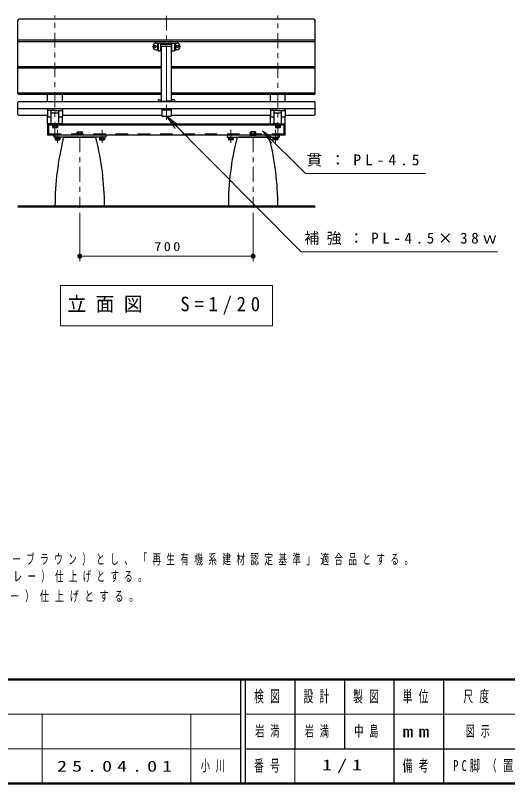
# Model space of a CAD drawing. Units: millimetres on the paper, scale 1:20. Extents: x -385 to 0, y 0 to 267.
# Drawn here: x -288.9 to -189.5, y 0 to 155 of the extents above; entities that cross this region are included whole.
import ezdxf

# ---------------------------------------------------------------- set-up
doc = ezdxf.new("R2010")
doc.units = ezdxf.units.MM
doc.linetypes.add('USER1', pattern=[4.5, 2.5, -2])
doc.linetypes.add('USER2', pattern=[6, 3, -1, 1, -1])
doc.layers.add('1_20', color=7, linetype='Continuous', lineweight=25)
doc.layers.add('LY_3', color=7, linetype='Continuous', lineweight=13)
doc.layers.add('CLASS1', color=7, linetype='Continuous')
doc.layers.add('LY_4', color=7, linetype='Continuous')
doc.styles.add('ＭＳ ゴシック', font='')
doc.styles.get('ＭＳ ゴシック').set_extended_font_data('MS Gothic')

# ---------------------------------------------------------------- blocks, each defined once
blk = doc.blocks.new('filled_dot')
at = {"color": 0, "linetype": 'Continuous', "lineweight": -2, "const_width": 1.25}
blk.add_lwpolyline([(-0.625, 0, 1), (0.625, 0, 1)], format="xyb", close=True, dxfattribs=at)

msp = doc.modelspace()

# ---------------------------------------------------------------- linework, layer by layer
at = {"layer": '1_20', "linetype": 'USER2', "lineweight": 13}
for p, q in [((-280.925, 130.541), (-280.925, 155.036)), ((-235.925, 130.426), (-235.925, 155.036)), ((-275.925, 130.44), (-275.925, 116.177)), ((-240.925, 130.44), (-240.925, 116.177))]:
    msp.add_line(p, q, dxfattribs=at)
at = {"layer": '1_20', "color": 4, "linetype": 'USER2', "lineweight": 13}
for p, q in [((-258.425, 133.953), (-258.425, 155.036)), ((-280.925, 133.515), (-280.925, 132.174)), ((-235.925, 133.515), (-235.925, 132.174)), ((-280.425, 131.96), (-280.425, 129.297)), ((-271.425, 131.96), (-271.425, 129.297)), ((-245.425, 131.96), (-245.425, 129.297)), ((-236.425, 131.96), (-236.425, 129.297)), ((-280.425, 131.49), (-280.425, 130.149)), ((-271.425, 131.49), (-271.425, 130.149)), ((-245.425, 131.49), (-245.425, 130.149)), ((-236.425, 131.49), (-236.425, 130.149))]:
    msp.add_line(p, q, dxfattribs=at)
at = {"layer": '1_20'}
for p, q in [((-288.425, 139.261), (-288.425, 154.007)), ((-228.675, 154.257), (-288.175, 154.257)), ((-228.425, 139.261), (-228.425, 154.007)), ((-288.425, 150.104), (-228.425, 150.104)), ((-288.425, 149.787), (-228.425, 149.787)), ((-288.425, 144.715), (-259.425, 144.715)), ((-288.425, 144.426), (-259.425, 144.426)), ((-257.425, 144.715), (-228.425, 144.715)), ((-257.425, 144.426), (-228.425, 144.426)), ((-259.425, 139.355), (-288.425, 139.355)), ((-259.425, 139.039), (-288.175, 139.039)), ((-282.425, 137.629), (-282.425, 139.039)), ((-279.425, 137.629), (-279.425, 139.039)), ((-228.425, 139.355), (-257.425, 139.355)), ((-228.675, 139.039), (-257.425, 139.039)), ((-237.425, 137.629), (-237.425, 139.039)), ((-234.425, 137.629), (-234.425, 139.039)), ((-288.425, 135.04), (-288.425, 137.479)), ((-288.275, 137.629), (-228.575, 137.629)), ((-228.425, 135.04), (-228.425, 137.479)), ((-288.425, 136.221), (-228.425, 136.221)), ((-288.275, 134.89), (-282.425, 134.89)), ((-282.425, 135.971), (-282.425, 136.078)), ((-282.425, 135.971), (-282.425, 134.69)), ((-280.925, 136.227), (-282.328, 136.178)), ((-280.925, 135.822), (-282.328, 135.871)), ((-281.675, 133.311), (-281.675, 135.776)), ((-281.525, 135.381), (-280.325, 135.381)), ((-280.925, 136.227), (-279.521, 136.178)), ((-280.925, 135.822), (-279.521, 135.871)), ((-280.175, 133.311), (-280.175, 135.776)), ((-279.425, 135.971), (-279.425, 136.078)), ((-279.425, 135.971), (-279.425, 134.69)), ((-279.425, 134.89), (-259.375, 134.89)), ((-257.475, 134.89), (-237.425, 134.89)), ((-237.425, 136.078), (-237.425, 136.221)), ((-237.425, 135.971), (-237.425, 136.078)), ((-237.425, 135.971), (-237.425, 134.69)), ((-235.925, 136.227), (-237.328, 136.178)), ((-235.925, 135.822), (-237.328, 135.871)), ((-236.675, 133.311), (-236.675, 135.776)), ((-236.525, 135.381), (-235.325, 135.381)), ((-235.925, 136.227), (-234.521, 136.178)), ((-235.925, 135.822), (-234.521, 135.871)), ((-235.175, 133.311), (-235.175, 135.776)), ((-234.425, 136.078), (-234.425, 136.221)), ((-234.425, 135.971), (-234.425, 136.078)), ((-234.425, 135.971), (-234.425, 134.69)), ((-234.425, 134.89), (-228.575, 134.89)), ((-282.425, 133.237), (-282.425, 134.69)), ((-282.325, 134.59), (-281.675, 134.59)), ((-280.175, 134.59), (-279.525, 134.59)), ((-279.425, 133.237), (-279.425, 134.69)), ((-237.425, 133.237), (-237.425, 134.69)), ((-237.325, 134.59), (-236.675, 134.59)), ((-235.175, 134.59), (-234.525, 134.59)), ((-234.425, 133.237), (-234.425, 134.69)), ((-279.499, 133.14), (-282.351, 133.14)), ((-280.925, 133.14), (-281.53, 133.161)), ((-281.45, 132.915), (-280.4, 132.915)), ((-281.45, 132.915), (-281.45, 132.84)), ((-281.45, 132.84), (-280.4, 132.84)), ((-281.385, 132.84), (-281.385, 132.715)), ((-280.465, 132.84), (-281.385, 132.84)), ((-280.465, 132.715), (-281.385, 132.715)), ((-280.958, 132.84), (-280.925, 132.715)), ((-280.925, 133.14), (-280.32, 133.161)), ((-280.925, 132.84), (-280.891, 132.715)), ((-280.465, 132.84), (-280.465, 132.715)), ((-280.4, 132.84), (-280.4, 132.915)), ((-237.351, 133.14), (-234.499, 133.14)), ((-235.925, 133.14), (-236.53, 133.161)), ((-236.45, 132.915), (-235.4, 132.915)), ((-236.45, 132.915), (-236.45, 132.84)), ((-236.45, 132.84), (-235.4, 132.84)), ((-236.385, 132.84), (-236.385, 132.715)), ((-235.465, 132.84), (-236.385, 132.84)), ((-235.465, 132.715), (-236.385, 132.715)), ((-235.958, 132.84), (-235.925, 132.715)), ((-235.925, 132.84), (-235.891, 132.715)), ((-235.465, 132.84), (-235.465, 132.715)), ((-235.4, 132.84), (-235.4, 132.915)), ((-279.9, 130.44), (-280.95, 130.44)), ((-280.95, 130.365), (-280.95, 130.44)), ((-279.9, 130.365), (-280.95, 130.365)), ((-280.885, 130.365), (-280.885, 130.24)), ((-280.885, 130.365), (-279.965, 130.365)), ((-280.885, 130.24), (-279.965, 130.24)), ((-280.425, 130.365), (-280.458, 130.24)), ((-280.391, 130.365), (-280.425, 130.24)), ((-279.965, 130.365), (-279.965, 130.24)), ((-279.9, 130.44), (-279.9, 130.365)), ((-278.902, 130.44), (-272.948, 130.44)), ((-276.525, 130.99), (-276.525, 130.89)), ((-275.325, 130.99), (-276.525, 130.99)), ((-275.325, 130.89), (-276.525, 130.89)), ((-276.473, 131.458), (-276.375, 131.515)), ((-276.473, 131.14), (-276.473, 131.458)), ((-276.462, 130.99), (-276.462, 131.14)), ((-275.387, 131.14), (-276.462, 131.14)), ((-275.387, 130.99), (-276.462, 130.99)), ((-276.375, 131.515), (-275.475, 131.515)), ((-275.475, 130.44), (-276.375, 130.44)), ((-276.199, 131.14), (-276.199, 131.458)), ((-275.965, 130.99), (-275.925, 131.14)), ((-275.925, 130.99), (-275.885, 131.14)), ((-275.651, 131.14), (-275.651, 131.458)), ((-275.376, 131.458), (-275.475, 131.515)), ((-275.387, 130.99), (-275.387, 131.14)), ((-275.376, 131.14), (-275.376, 131.458)), ((-275.325, 130.89), (-275.325, 130.99)), ((-270.9, 130.44), (-271.95, 130.44)), ((-271.95, 130.365), (-271.95, 130.44)), ((-270.9, 130.365), (-271.95, 130.365)), ((-271.885, 130.365), (-271.885, 130.24)), ((-271.885, 130.365), (-270.965, 130.365)), ((-271.885, 130.24), (-270.965, 130.24)), ((-271.425, 130.365), (-271.458, 130.24)), ((-271.391, 130.365), (-271.425, 130.24)), ((-270.965, 130.365), (-270.965, 130.24)), ((-270.9, 130.44), (-270.9, 130.365)), ((-245.95, 130.44), (-244.9, 130.44)), ((-245.95, 130.44), (-245.95, 130.365)), ((-245.95, 130.365), (-244.9, 130.365)), ((-245.885, 130.365), (-245.885, 130.24)), ((-244.965, 130.365), (-245.885, 130.365)), ((-244.965, 130.24), (-245.885, 130.24)), ((-245.458, 130.365), (-245.425, 130.24)), ((-245.425, 130.365), (-245.391, 130.24)), ((-244.965, 130.365), (-244.965, 130.24)), ((-244.9, 130.365), (-244.9, 130.44)), ((-237.948, 130.44), (-243.902, 130.44)), ((-241.525, 130.89), (-241.525, 130.99)), ((-241.525, 130.99), (-240.325, 130.99)), ((-241.525, 130.89), (-240.325, 130.89)), ((-241.473, 131.458), (-241.375, 131.515)), ((-241.473, 131.14), (-241.473, 131.458)), ((-241.462, 130.99), (-241.462, 131.14)), ((-241.462, 131.14), (-240.387, 131.14)), ((-241.462, 130.99), (-240.387, 130.99)), ((-240.475, 131.515), (-241.375, 131.515)), ((-241.375, 130.44), (-240.475, 130.44)), ((-241.199, 131.14), (-241.199, 131.458)), ((-240.925, 130.99), (-240.965, 131.14)), ((-240.885, 130.99), (-240.925, 131.14)), ((-240.651, 131.14), (-240.651, 131.458)), ((-240.376, 131.458), (-240.475, 131.515)), ((-240.387, 130.99), (-240.387, 131.14)), ((-240.376, 131.14), (-240.376, 131.458)), ((-240.325, 130.99), (-240.325, 130.89)), ((-236.95, 130.44), (-235.9, 130.44)), ((-236.95, 130.44), (-236.95, 130.365)), ((-236.95, 130.365), (-235.9, 130.365)), ((-236.885, 130.365), (-236.885, 130.24)), ((-235.965, 130.365), (-236.885, 130.365)), ((-235.965, 130.24), (-236.885, 130.24)), ((-236.458, 130.365), (-236.425, 130.24)), ((-236.425, 130.365), (-236.391, 130.24)), ((-235.965, 130.365), (-235.965, 130.24)), ((-235.9, 130.365), (-235.9, 130.44)), ((-280.775, 116.44), (-280.925, 116.59)), ((-280.775, 116.44), (-271.075, 116.44)), ((-271.075, 116.44), (-270.925, 116.59)), ((-245.775, 116.44), (-245.925, 116.59)), ((-236.075, 116.44), (-245.775, 116.44)), ((-236.075, 116.44), (-235.925, 116.59))]:
    msp.add_line(p, q, dxfattribs=at)
at = {"layer": '1_20', "color": 4}
for p, q in [((-260.5, 149.45), (-256.35, 149.45)), ((-260.257, 149.338), (-260.257, 148.201)), ((-259.521, 147.95), (-259.521, 149.192)), ((-259.471, 149.242), (-257.379, 149.242)), ((-257.329, 147.95), (-257.329, 149.192)), ((-256.593, 149.338), (-256.593, 148.201)), ((-260.5, 148.1), (-260.185, 148.1)), ((-260.163, 148.086), (-260.066, 147.903)), ((-260.061, 148.425), (-260.061, 148.007)), ((-259.621, 147.85), (-259.978, 147.85)), ((-259.425, 137.709), (-259.425, 148.774)), ((-257.425, 148.774), (-259.425, 148.774)), ((-257.425, 137.709), (-257.425, 148.774)), ((-257.229, 147.85), (-256.872, 147.85)), ((-256.789, 148.425), (-256.789, 148.007)), ((-256.687, 148.086), (-256.783, 147.903)), ((-256.35, 148.1), (-256.664, 148.1)), ((-259.969, 138.007), (-259.568, 138.007)), ((-256.881, 138.007), (-257.281, 138.007)), ((-260.062, 137.942), (-260.181, 137.629)), ((-259.508, 137.757), (-259.518, 137.959)), ((-259.458, 137.709), (-258.425, 137.709)), ((-257.392, 137.709), (-258.425, 137.709)), ((-257.342, 137.757), (-257.331, 137.959)), ((-256.787, 137.942), (-256.668, 137.629)), ((-259.375, 136.178), (-257.475, 136.178)), ((-259.375, 136.178), (-259.375, 134.665)), ((-259.375, 136.046), (-259.375, 136.078)), ((-259.375, 135.953), (-257.475, 135.953)), ((-257.475, 136.178), (-257.475, 134.665)), ((-257.475, 136.046), (-257.475, 136.078)), ((-259.375, 134.665), (-257.475, 134.665)), ((-282.4, 130.89), (-282.4, 133.14)), ((-282.4, 133.14), (-234.45, 133.14)), ((-282.175, 130.89), (-282.175, 133.14)), ((-282.175, 132.915), (-234.675, 132.915)), ((-279.675, 132.915), (-279.675, 133.14)), ((-237.175, 132.915), (-237.175, 133.14)), ((-234.675, 130.89), (-234.675, 133.14)), ((-234.45, 130.89), (-234.45, 133.14)), ((-234.45, 130.89), (-282.4, 130.89)), ((-281.175, 130.89), (-281.175, 130.44)), ((-270.675, 130.44), (-281.175, 130.44)), ((-270.675, 130.89), (-270.675, 130.44)), ((-246.175, 130.89), (-246.175, 130.44)), ((-235.675, 130.89), (-246.175, 130.89)), ((-246.175, 130.44), (-235.675, 130.44)), ((-235.675, 130.89), (-235.675, 130.44))]:
    msp.add_line(p, q, dxfattribs=at)
at = {"layer": '1_20', "color": 4, "lineweight": 13}
msp.add_line((-258.425, 137.709), (-258.425, 148.774), dxfattribs=at)
at = {"layer": '1_20', "lineweight": 13}
for p, q in [((-256.665, 132.185), (-258.425, 134.665)), ((-258.425, 134.665), (-255.956, 132.889)), ((-258.425, 134.665), (-256.31, 132.537)), ((-237.24, 129.253), (-239.008, 131.728)), ((-239.008, 131.728), (-236.533, 129.96)), ((-239.008, 131.728), (-236.886, 129.607)), ((-275.925, 115.177), (-275.925, 105.44)), ((-240.925, 115.177), (-240.925, 105.44)), ((-240.925, 106.44), (-275.925, 106.44)), ((-279.825, 100.507), (-279.825, 92.373)), ((-237.025, 100.507), (-279.825, 100.507)), ((-237.025, 92.373), (-237.025, 100.507)), ((-279.825, 92.373), (-237.025, 92.373))]:
    msp.add_line(p, q, dxfattribs=at)
at = {"layer": '1_20', "color": 131}
for p, q in [((-281.416, 132.715), (-281.416, 132.44)), ((-280.434, 132.715), (-281.416, 132.715)), ((-281.416, 132.44), (-281.337, 132.395)), ((-280.512, 132.395), (-281.337, 132.395)), ((-281.17, 132.715), (-281.17, 132.44)), ((-280.679, 132.715), (-280.679, 132.44)), ((-280.434, 132.44), (-280.512, 132.395)), ((-280.434, 132.715), (-280.434, 132.44)), ((-236.416, 132.715), (-236.416, 132.44)), ((-235.434, 132.715), (-236.416, 132.715)), ((-236.416, 132.44), (-236.337, 132.395)), ((-235.512, 132.395), (-236.337, 132.395)), ((-236.17, 132.715), (-236.17, 132.44)), ((-235.679, 132.715), (-235.679, 132.44)), ((-235.434, 132.44), (-235.512, 132.395)), ((-235.434, 132.715), (-235.434, 132.44)), ((-280.916, 130.24), (-280.916, 129.965)), ((-280.916, 130.24), (-279.934, 130.24)), ((-280.67, 130.24), (-280.67, 129.965)), ((-280.179, 130.24), (-280.179, 129.965)), ((-279.934, 130.24), (-279.934, 129.965)), ((-271.916, 130.24), (-271.916, 129.965)), ((-271.916, 130.24), (-270.934, 130.24)), ((-271.67, 130.24), (-271.67, 129.965)), ((-271.179, 130.24), (-271.179, 129.965)), ((-270.934, 130.24), (-270.934, 129.965)), ((-245.916, 130.24), (-245.916, 129.965)), ((-244.934, 130.24), (-245.916, 130.24)), ((-245.67, 130.24), (-245.67, 129.965)), ((-245.179, 130.24), (-245.179, 129.965)), ((-244.934, 130.24), (-244.934, 129.965)), ((-236.916, 130.24), (-236.916, 129.965)), ((-235.934, 130.24), (-236.916, 130.24)), ((-236.67, 130.24), (-236.67, 129.965)), ((-236.179, 130.24), (-236.179, 129.965)), ((-235.934, 130.24), (-235.934, 129.965)), ((-280.916, 129.965), (-280.837, 129.92)), ((-280.837, 129.92), (-280.012, 129.92)), ((-279.934, 129.965), (-280.012, 129.92)), ((-271.916, 129.965), (-271.837, 129.92)), ((-271.837, 129.92), (-271.012, 129.92)), ((-270.934, 129.965), (-271.012, 129.92)), ((-245.916, 129.965), (-245.837, 129.92)), ((-245.012, 129.92), (-245.837, 129.92)), ((-244.934, 129.965), (-245.012, 129.92)), ((-236.916, 129.965), (-236.837, 129.92)), ((-236.012, 129.92), (-236.837, 129.92)), ((-235.934, 129.965), (-236.012, 129.92))]:
    msp.add_line(p, q, dxfattribs=at)
at = {"layer": '1_20', "color": 4, "linetype": 'USER1', "lineweight": 13}
msp.add_line((-234.675, 131.115), (-282.175, 131.115), dxfattribs=at)
at = {"layer": '1_20', "lineweight": 50}
msp.add_line((-288.425, 116.44), (-228.425, 116.44), dxfattribs=at)
at = {"layer": '1_20', "color": 4}
for points in [[(-260.257, 149.338), (-260.219, 149.32), (-260.184, 149.296), (-260.154, 149.27), (-260.129, 149.237), (-260.112, 149.2), (-260.1, 149.158), (-260.092, 149.11), (-260.086, 149.054), (-260.081, 148.985), (-260.077, 148.909), (-260.073, 148.829), (-260.07, 148.747), (-260.068, 148.667), (-260.066, 148.591), (-260.064, 148.523), (-260.063, 148.464), (-260.062, 148.419), (-260.061, 148.389), (-260.061, 148.379), (-260.061, 148.389), (-260.061, 148.425)], [(-256.593, 149.338), (-256.63, 149.32), (-256.665, 149.296), (-256.695, 149.27), (-256.72, 149.237), (-256.738, 149.2), (-256.75, 149.158), (-256.758, 149.11), (-256.763, 149.054), (-256.768, 148.985), (-256.773, 148.909), (-256.776, 148.829), (-256.779, 148.747), (-256.782, 148.667), (-256.784, 148.591), (-256.786, 148.523), (-256.787, 148.464), (-256.788, 148.419), (-256.788, 148.389), (-256.789, 148.379), (-256.789, 148.389), (-256.789, 148.425)]]:
    msp.add_lwpolyline(points, dxfattribs=at)
at = {"layer": '1_20', "lineweight": 13}
for points in [[(-258.425, 134.665), (-231.243, 107.306), (-191.573, 107.306)], [(-239.008, 131.728), (-230.377, 123.097), (-206.131, 123.097)]]:
    msp.add_lwpolyline(points, dxfattribs=at)
at = {"layer": '1_20', "color": 4, "lineweight": 13}
for centre in [(-260.675, 148.775), (-256.175, 148.775)]:
    msp.add_circle(centre, 0.225, dxfattribs=at)
at = {"layer": '1_20', "color": 4}
for centre in [(-260.675, 148.775), (-256.175, 148.775)]:
    msp.add_circle(centre, 0.2, dxfattribs=at)
at = {"layer": '1_20'}
for centre, radius, start, end in [((-288.175, 154.007), 0.25, 90, 180), ((-228.675, 154.007), 0.25, 0, 90), ((-288.175, 139.289), 0.25, 180, 270), ((-228.675, 139.289), 0.25, 270, 0), ((-288.275, 137.479), 0.15, 90, 180), ((-228.575, 137.479), 0.15, 0, 90), ((-288.275, 135.04), 0.15, 180, 270), ((-282.325, 136.078), 0.1, 92, 180), ((-282.325, 135.971), 0.1, 180, 268), ((-281.75, 135.776), 0.075, 0, 88), ((-281.525, 135.531), 0.15, 180, 270), ((-280.325, 135.531), 0.15, 270, 0), ((-280.1, 135.776), 0.075, 92, 180), ((-279.525, 136.078), 0.1, 0, 88), ((-279.525, 135.971), 0.1, 272, 0), ((-237.325, 136.078), 0.1, 92, 180), ((-237.325, 135.971), 0.1, 180, 268), ((-236.75, 135.776), 0.075, 0, 88), ((-236.525, 135.531), 0.15, 180, 270), ((-235.325, 135.531), 0.15, 270, 0), ((-235.1, 135.776), 0.075, 92, 180), ((-234.525, 136.078), 0.1, 0, 88), ((-234.525, 135.971), 0.1, 272, 0), ((-228.575, 135.04), 0.15, 270, 0), ((-282.325, 134.69), 0.1, 180, 270), ((-279.525, 134.69), 0.1, 270, 0), ((-237.325, 134.69), 0.1, 180, 270), ((-234.525, 134.69), 0.1, 270, 0), ((-282.325, 133.237), 0.1, 180, 254.94761), ((-281.525, 133.311), 0.15, 180, 268), ((-280.325, 133.311), 0.15, 272, 0), ((-279.525, 133.237), 0.1, 285.05239, 0), ((-237.325, 133.237), 0.1, 180, 254.94761), ((-236.525, 133.311), 0.15, 180, 268), ((-235.325, 133.311), 0.15, 272, 0), ((-234.525, 133.237), 0.1, 285.05239, 0), ((-278.902, 130.09), 0.35, 90, 166.02573), ((-276.336, 131.221), 0.274, 60.00001, 119.99999), ((-275.925, 130.825), 0.69, 66.57346, 113.42654), ((-275.513, 131.221), 0.274, 60.00001, 119.99999), ((-272.948, 130.09), 0.35, 13.97427, 90), ((-243.902, 130.09), 0.35, 90, 166.02573), ((-241.336, 131.221), 0.274, 60.00001, 119.99999), ((-240.925, 130.825), 0.69, 66.57346, 113.42654), ((-240.513, 131.221), 0.274, 60.00001, 119.99999), ((-237.948, 130.09), 0.35, 13.97427, 90), ((-224.05, 116.44), 56.875, 166.02573, 179.84909), ((-327.8, 116.44), 56.875, 0.15091, 13.97427), ((-189.05, 116.44), 56.875, 166.02573, 179.84909), ((-292.8, 116.44), 56.875, 0.15091, 13.97427)]:
    msp.add_arc(centre, radius, start, end, dxfattribs=at)
at = {"layer": '1_20', "color": 4}
for centre, radius, start, end in [((-260.5, 148.775), 0.675, 90, 270), ((-259.471, 149.192), 0.05, 90, 180), ((-257.379, 149.192), 0.05, 359.99999, 90), ((-256.35, 148.775), 0.675, 270, 90), ((-260.185, 148.075), 0.025, 27.86749, 90), ((-259.978, 147.95), 0.1, 207.86749, 270), ((-259.621, 147.95), 0.1, 270, 0), ((-257.229, 147.95), 0.1, 180, 270), ((-256.872, 147.95), 0.1, 270, 332.13251), ((-256.664, 148.075), 0.025, 90, 152.13251), ((-259.969, 137.907), 0.1, 90, 159.20314), ((-259.568, 137.957), 0.05, 3, 90), ((-257.281, 137.957), 0.05, 90, 177), ((-256.881, 137.907), 0.1, 20.79686, 90), ((-259.458, 137.759), 0.05, 183, 270), ((-257.392, 137.759), 0.05, 270, 357)]:
    msp.add_arc(centre, radius, start, end, dxfattribs=at)
at = {"layer": '1_20', "color": 131}
for centre, radius, start, end in [((-281.293, 132.653), 0.245, 240.00001, 299.99999), ((-280.925, 133.084), 0.689, 249.136, 290.864), ((-280.557, 132.653), 0.245, 240.00001, 299.99999), ((-236.293, 132.653), 0.245, 240.00001, 299.99999), ((-235.925, 133.084), 0.689, 249.136, 290.864), ((-235.557, 132.653), 0.245, 240.00001, 299.99999), ((-280.793, 130.178), 0.245, 240.00001, 299.99999), ((-280.425, 130.609), 0.689, 249.136, 290.864), ((-280.057, 130.178), 0.245, 240.00001, 299.99999), ((-271.793, 130.178), 0.245, 240.00001, 299.99999), ((-271.425, 130.609), 0.689, 249.136, 290.864), ((-271.057, 130.178), 0.245, 240.00001, 299.99999), ((-245.793, 130.178), 0.245, 240.00001, 299.99999), ((-245.425, 130.609), 0.689, 249.136, 290.864), ((-245.057, 130.178), 0.245, 240.00001, 299.99999), ((-236.793, 130.178), 0.245, 240.00001, 299.99999), ((-236.425, 130.609), 0.689, 249.136, 290.864), ((-236.057, 130.178), 0.245, 240.00001, 299.99999)]:
    msp.add_arc(centre, radius, start, end, dxfattribs=at)
at = {"layer": 'LY_3', "lineweight": 50}
for p, q in [((-385, 21), (0, 21)), ((-385, 0), (0, 0))]:
    msp.add_line(p, q, dxfattribs=at)
at = {"layer": 'LY_3', "color": 211, "lineweight": 25}
for p, q in [((-243.5, 21), (-243.5, 0)), ((-242.5, 21), (-242.5, 0)), ((-232.5, 21), (-232.5, 7)), ((-222.5, 21), (-222.5, 7)), ((-212.5, 21), (-212.5, 0)), ((-202.5, 21), (-202.5, 7)), ((-242.5, 7), (0, 7))]:
    msp.add_line(p, q, dxfattribs=at)
at = {"layer": 'LY_3'}
for p, q in [((-385, 14), (-243.5, 14)), ((-283.5, 14), (-283.5, 0)), ((-253.5, 14), (-253.5, 0)), ((-242.5, 14), (-187.5, 14)), ((-385, 7), (-243.5, 7)), ((-232.5, 7), (-232.5, 0))]:
    msp.add_line(p, q, dxfattribs=at)
at = {"layer": 'LY_3', "lineweight": 25}
msp.add_line((-202.5, 7), (-202.5, 0), dxfattribs=at)

# ---------------------------------------------------------------- block references
at = {"layer": '1_20', "lineweight": 13, "xscale": 0.4, "yscale": 0.4}
msp.add_blockref('filled_dot', (-275.925, 106.44), dxfattribs=at)
at = {"layer": '1_20', "lineweight": 13, "xscale": 0.4, "yscale": 0.4, "rotation": 180}
msp.add_blockref('filled_dot', (-240.925, 106.44), dxfattribs=at)

# ---------------------------------------------------------------- texts
at = {"layer": '1_20', "style": 'ＭＳ ゴシック'}
for s, insert, char_height, attachment_point in [('\\T1.5;\\W1.05;貫：PL-4.5', (-230.131, 125.747), 2.199, 4), ('\\T1.5;補強：PL-4.5×38ｗ', (-230.573, 109.956), 2.199, 4), ('\\T1.33;\\W1.15;700', (-258.008, 107.44), 1.833, 8), ('\\T1.5;\\W0.95;立面図\u3000S=1/20', (-278.425, 96.44), 2.933, 4)]:
    msp.add_mtext(s, dxfattribs=dict(at, insert=insert, char_height=char_height, attachment_point=attachment_point))
at = {"layer": 'CLASS1', "char_height": 2.053, "attachment_point": 7, "style": 'ＭＳ ゴシック'}
for s, insert in [('\\T1.64;\\W0.6;木材は、木粉入り再生プラスチック（ポリプロピレン系・色：サンディーブラウン）とし、「再生有機系建材認定基準」適合品とする。', (-380.055, 44.016)), ('\\T1.62;\\W0.6;鋼材は、電気亜鉛メッキ処理の上、ポリエステル樹脂粉体塗装(ダークグレー）仕上げとする。', (-380.055, 40.282)), ('\\T1.61;\\W0.65;アルミ合金鋳物は、AC3Aとし、ウレタン樹脂塗料塗装（ダークグレー）仕上げとする。', (-380.055, 36.549))]:
    msp.add_mtext(s, dxfattribs=dict(at, insert=insert))
at = {"layer": 'LY_3', "color": 4, "char_height": 2.346, "attachment_point": 5, "style": 'ＭＳ ゴシック'}
for s, insert in [('\\T1.64;\\W0.6;検図', (-237.5, 17.5)), ('\\T1.64;\\W0.6;設計', (-227.5, 17.5)), ('\\T1.64;\\W0.6;製図', (-217.5, 17.5)), ('\\T1.64;\\W0.6;単位', (-207.5, 17.5)), ('\\T1.64;\\W0.6;尺度', (-195.25, 17.5)), ('\\T1.5;\\W1.35;mm', (-207.5, 10.5)), ('\\T1.64;\\W0.6;番号', (-237.5, 3.5)), ('\\T1.64;\\W0.6;備考', (-207.5, 3.5))]:
    msp.add_mtext(s, dxfattribs=dict(at, insert=insert))
at = {"layer": 'LY_4', "char_height": 2.199, "attachment_point": 4, "style": 'ＭＳ ゴシック'}
for s, insert in [('\\T1.64;\\W0.6;岩満', (-240.5, 10.5)), ('\\T1.64;\\W0.6;岩満', (-230.5, 10.5)), ('\\T1.64;\\W0.6;中島', (-220.5, 10.5)), ('\\T1.64;\\W0.6;図示', (-198, 10.5)), ('\\T1.64;\\W0.6;小川', (-251.5, 3.5)), ('\\T1.5;\\W1.35;1/1', (-227, 3.5)), ('\\T1.59;\\W0.7;PC脚（置き式）\u3000肘掛け付', (-200.5, 3.5)), ('\\T1.5;\\W1.35;25.04.01', (-280.5, 3.5))]:
    msp.add_mtext(s, dxfattribs=dict(at, insert=insert))

doc.saveas('drawing.dxf')
